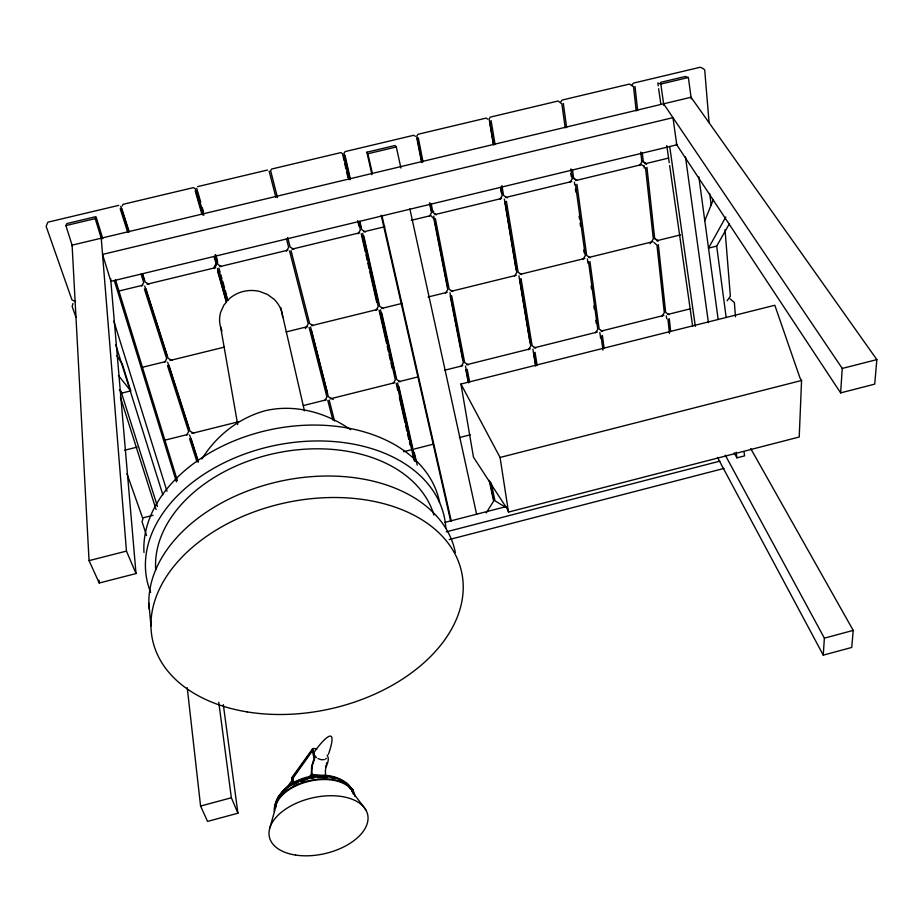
<?xml version="1.0" encoding="UTF-8"?>
<svg xmlns="http://www.w3.org/2000/svg" width="923" height="923" viewBox="0 0 923 923"><rect width="100%" height="100%" fill="white"/><g stroke="black" fill="none" stroke-linecap="round" stroke-linejoin="round"><path stroke-width="1.38" d="M801.568 380.484L799.226 437.006L508.492 512.08L507.558 509.473L473.487 457.185L460.935 384.026L774.812 305.259L800.033 378.072L801.568 380.484L500.07 457.45L460.935 384.026M750.722 448.59L853.221 630.386L851.733 647.45L823.247 655.145L824.377 638.151L725.27 455.166M110.645 278.608L136.016 573.575L99.223 583.013L89.058 560.642L72.098 245.16L691.027 97.261L876.85 359.612L874.716 384.141L840.634 392.886L842.249 368.439L663.614 103.814M325.577 766.944L325.946 765.444M72.986 303.425L72.156 306.482L75.917 317.166M269.781 828.15L276.231 805.329M142.869 519.072L142.061 521.795L146.515 535.513M312.955 763.379L313.405 761.925M326.384 764.002L326.892 762.629M704.791 220.689L713.364 199.541M101.576 239.276L95.196 218.613L96.004 216.628L66.894 223.551L65.879 225.581L72.421 246.164M328.426 754.333C338.118 726.251 326.615 734.823 314.397 751.807M314.478 759.271L312.47 764.867L311.801 770.509A13.13 5.596 -80.1 0 0 312.078 774.397L311.489 776.601M122.228 205.967L123.059 204.329L193.369 187.634L195.203 188.627L202.76 214.967M279.208 796.376C277.454 800.472 281.238 794.161 279.208 796.376A37.185 21.541 -12.9 0 1 311.374 777.062A37.185 21.541 -12.9 0 1 346.344 783.846M314.166 759.848C316.704 755.602 307.901 745.403 316.681 749.291M141.68 286.084L143.7 282.415L141.081 274.235M725.801 217.02L708.506 248.125L716.675 246.106L729.482 223.643M214.355 268.512L216.444 264.832L214.09 256.617M164.559 362.416L166.671 358.689L144.392 289.003M286.499 251.056L288.657 247.376L286.545 239.138M186.55 435.171L188.638 431.606L167.49 365.589M358.112 233.738L360.339 230.046L358.436 221.624M305.386 328.588L308.224 323.881L289.591 251.021M201.906 458.996C216.005 435.956 238.861 417.969 265.028 410.77C294.725 403.72 326.061 412.454 350.659 429.714M429.322 216.351L431.491 212.844L429.553 202.991M376.042 310.197L378.234 306.667L362.335 236.242M324.723 400.628L326.938 397.052L309.124 327.411M486.236 512.888L493.62 501.131L489.225 480.352M499.897 199.276L502.124 195.768L500.704 187.3M445.497 293.11L447.747 289.58L433.914 218.913L430.891 215.567L411.358 220.297M393.071 383.53L395.356 379.953L380.299 313.185M569.952 182.327L572.248 178.82L570.875 168.909M514.446 276.15L516.765 272.608L504.973 201.722M460.946 366.558L463.3 362.97L450.216 295.971M639.512 165.505L641.854 161.998L640.758 152.053M582.909 259.305L585.286 255.752L575.502 184.646M528.348 349.702L530.771 346.113L519.626 278.873M650.069 243.753L653.322 239.022L645.523 167.698M595.427 332.765L597.758 329.373L588.551 261.901M661.895 316.151L664.295 312.747L656.968 245.057L654.003 242.541M294.564 783.235A24.436 10.038 -80.6 0 0 293.964 782.554L293.26 781.977A4.154 1.719 -80.1 0 1 292.672 780.72L292.233 778.193L312.343 749.984L313.451 752.626M294.599 782.669L293.987 782.139A4.142 1.719 -80.1 0 1 293.306 780.823L292.868 778.297L312.978 750.087M285.761 789.223L292.049 780.42M727.093 300.771L730.37 296.237L725.028 229.735M308.963 777.501L311.363 774.178L311.639 766.321L313.993 758.856L312.343 749.984M310.44 776.67L312.078 774.397L321.654 775.885M560.838 101.761L562.222 100.03L629.428 84.062L633.536 86.762L636.212 110.887M217.424 268.489L226.447 302.075L223.874 305.144L220.666 312.205A32.674 29.432 -5.7 0 0 221.982 330.838M219.074 270.924L227.612 300.679L228.973 299.052A31.082 28.002 -5.6 0 1 259.882 291.518L267.497 294.495L273.969 299.19A32.686 29.432 -5.5 0 1 282.657 317.258M632.047 84.847L633.513 83.093L700.234 67.252L702.749 68.314L704.699 69.848L709.072 122.517M325.542 759.075L326.373 758.279M200.579 806.056L231.361 797.76L237.926 813.209L207.56 821.412L200.579 806.056L187.242 687.704M824.377 638.151L853.221 630.386M446.236 531.844L719.894 461.131M734.177 452.835L736.923 457.843L744.596 455.87L744.019 451.589M449.189 539.563L724.013 468.423M444.759 522.43L506.092 506.612M89.058 560.642L126.463 551.1L101.242 238.203M842.249 368.439L876.85 359.612M143.607 517.688L153.022 515.299M403.651 451.716L410.504 449.974M414.335 449.005L433.452 444.148M459.354 437.583L470.234 434.814M124.709 450.216L137.089 447.124M164.571 440.248L187.877 434.421M191.88 433.429L238.272 421.823M303.309 405.566L326.292 399.821M330.238 398.828L394.767 382.699M398.678 381.718L418.211 376.838M444.678 370.215L462.758 365.693M466.646 364.723L530.275 348.813M534.14 347.844L597.331 332.049M601.173 331.092L663.914 315.401M667.733 314.455L690.796 308.686M141.623 367.481L165.875 361.516M169.97 360.501L224.427 347.106M286.13 331.922L307.544 326.661M311.582 325.657L377.611 309.413M381.626 308.432L402.14 303.379M428.087 296.998L447.182 292.303M451.162 291.322L516.257 275.308M520.203 274.339L584.836 258.44M588.759 257.471L652.93 241.676M656.83 240.718L680.413 234.915M116.829 355.713L122.194 363.766L130.708 390.891L122.032 393.036L119.321 389.76M118.017 291.241L142.857 285.23M147.057 284.215L215.67 267.624M219.836 266.62L287.941 250.145M292.072 249.141L359.682 232.792M363.789 231.8L384.799 226.723M434.975 214.586L501.593 198.468M505.642 197.487L571.775 181.496M575.79 180.527L641.439 164.64L643.631 166.163M645.431 163.683L668.552 158.087M118.755 205.356L47.904 222.178L47.177 223.793L46.15 226.377L71.902 299.767L75.513 301.763M197.637 186.619L267.416 170.051M371.957 174.678L366.858 152.214L395.079 145.499L396.313 146.976L400.928 168.09M660.556 82.378L685.201 76.517L688.373 77.497L691.258 98.888M65.879 225.581L95.196 218.613M366.858 152.214L367.896 153.737L396.313 146.976M658.226 85.874L657.822 83.024L660.81 84.062L688.373 77.497M352.701 790.953L351.363 788.888L352.378 790.573M324.365 759.606L321.285 759.721L317.95 758.579M312.712 748.668L291.83 777.616L292.118 781.527A5.25 2.169 -80.1 0 0 292.972 783.212M293.341 782.046L293.987 782.139M292.233 778.193L292.868 778.297M292.672 780.72L293.306 780.823M193.726 433.199L190.057 431.26L168.955 365.231M171.909 360.42L168.124 358.332L145.892 288.634M333.238 399.497L328.346 396.705L311.328 330.169M148.88 284.18L145.188 282.057L142.58 273.866M400.317 381.718L396.752 379.607L381.73 312.828M313.22 325.657L309.655 323.535L291.057 250.675M221.508 266.609L217.92 264.474L215.174 254.898M505.781 507.408L494.959 500.785L491.151 482.787M468.353 364.885L464.684 362.624L451.635 295.614M293.791 249.291L290.122 247.018L287.664 237.407M383.322 308.582L379.665 306.321L363.8 235.884M535.709 348.052L532.144 345.767L521.045 278.527M365.358 231.985L361.793 229.689L359.889 221.278M452.72 291.506L449.166 289.234L435.368 218.566M521.61 274.558L518.161 272.262L506.415 201.364M602.581 331.322L599.131 329.038L589.947 261.555M433.648 211.655L431.364 210.132L429.991 203.129M436.394 214.794L432.933 212.498L431.283 204.052M669.002 314.72L665.645 312.412L658.364 244.71M507.108 197.88L503.554 195.422L501.916 185.546M590.224 257.863L586.682 255.417L576.933 184.3M415.338 136.327L413.85 135.266L345.121 151.591L344.002 153.276L349.979 179.777M654.049 237.869L657.476 240.326M658.145 241.157L654.707 238.688L646.942 167.351M572.329 177.17L576.887 180.435M575.964 180.123L573.668 178.474L572.502 169.982M646.596 164.132L643.273 161.652L642.339 153.137M641.45 160.464L645.858 163.752M487.632 119.159L486.248 118.075L418.027 134.273L416.827 135.981L422.03 162.563M730.035 298.867L734.362 302.432L735.493 316.774M316.485 757.61L314.42 755.245L313.97 752.822M118.456 375.534L130.708 390.891M351.813 791.103L365.82 809.84M676.19 143.942L840.634 392.886M717.471 457.37L823.247 655.145M126.463 551.1L136.016 573.575M126.936 473.637L142.753 518.357M189.573 438.783L196.991 461.915M120.198 208.771L127.593 231.961M144.726 286.072L166.855 355.39M167.663 362.22L188.673 427.914M191.003 438.425L198.41 461.558M189.596 435.021L198.283 462.111M121.732 208.413L129.116 231.592M120.705 206.325L128.908 232.088M142.304 274.119L144.034 279.542M120.348 397.075L156.079 509.565M120.89 390.994L157.475 506.473M115.756 344.844L162.829 494.728M113.841 321.192L166.982 491.255M96.43 218.001L102.788 238.63M115.502 279.888L177.389 480.675M114.325 280.615L176.42 481.783M196.714 188.269L200.683 202.137M202.275 207.675L203.464 211.828M215.774 254.806L217.367 260.344M196.726 190.588L203.798 215.209M218.901 268.132L220.032 272.089M220.793 274.719L221.924 278.677M222.685 281.319L224.577 287.918M225.339 290.56L227.612 300.679M214.701 256.548L216.294 262.086M195.203 190.946L201.895 214.205M217.586 271.281L226.447 302.075M277.488 197.603L270.635 170.709L271.65 169.036L340.91 152.595L342.514 153.633L344.094 160.602M310.555 327.054L327.492 393.256M329.211 400.109L334.564 421.05M269.135 171.067L275.908 197.487M327.803 400.455L332.822 420M414.323 452.674L417.219 465.111M413.308 450.447L415.927 461.673M412.95 453.02L414.889 461.315M411.946 450.793L414.242 460.623M280.73 307.486L304.44 410.827M367.896 153.737L372.35 173.362M381.891 215.394L451.232 520.895M381.211 215.394L450.736 521.449M359.428 221.624L360.685 227.208M379.088 310.197L386.587 343.402M387.21 346.171L388.468 351.709M389.091 354.478L390.337 360.016M390.96 362.785L392.217 368.323M343.529 155.687L348.917 179.535M361.216 233.692L365.335 251.91M365.969 254.713L367.239 260.309M367.862 263.113L369.131 268.72M369.765 271.524L376.734 302.34M344.717 163.394L345.987 168.978M346.61 171.759L347.879 177.343M357.663 220.585L358.92 226.158M398.874 386.402L413.112 449.766M397.582 383.01L411.762 446.074M380.518 309.84L395.471 376.272M397.478 386.749L411.75 450.112M345.029 155.329L350.405 179.189M362.681 233.346L378.465 303.39M396.186 383.357L397.767 390.36M399.347 397.375L405.035 422.596M405.67 425.399L406.928 430.995M407.562 433.798L408.82 439.406M409.454 442.209L410.089 445.013M409.858 208.91L476.626 514.319M489.871 481.414L493.436 498.305M416.85 138.265L421.546 162.183M465.469 366.027L468.746 382.907M465.803 369.65L468.284 382.364M449.974 292.753L462.977 359.416M418.338 137.908L423.022 161.837M433.775 216.144L447.517 286.418M327.192 755.106C330.757 761.267 324.481 766.413 325.473 772.643A13.06 5.676 -80.2 0 0 325.588 775.297M467.2 369.304L469.669 382.018M313.924 755.152L314.397 757.679M220.551 326.661L237.696 424.58M489.628 120.971L493.632 144.957M493.32 144.069L489.098 118.813L490.39 117.094L558.103 101.011L561.853 103.803L565.188 127.859M500.831 188.973L501.535 193.184M518.934 275.781L530.021 342.675M504.35 199.068L516.084 269.574M491.105 120.613L495.097 144.611M535.028 352.321L537.128 365.093M533.656 352.667L535.755 365.439M532.883 349.171L535.675 366.119M500.07 457.45L508.492 512.08M658.63 88.712L660.88 104.357M666.787 145.615L669.233 162.679M669.636 165.529L692.665 326.269M660.81 84.062L663.856 105.441M669.74 146.769L695.331 326.35M685.477 156.933L708.426 322.635M574.418 182.119L574.81 184.946M575.398 189.192L575.779 192.019M579.102 216.063L579.494 218.889M580.071 223.135L580.463 225.962M583.774 250.018L584.167 252.844M563.318 103.445L566.641 127.512M570.795 173.536L571.187 176.351M587.397 258.925L587.986 263.217M591.112 286.061L591.505 288.922M593.858 306.055L594.25 308.917M595.808 320.339L596.2 323.2M698.861 176.928L718.175 319.52M736.15 452.143L736.923 457.843M602.396 335.464L604.127 348.283M601.023 335.81L602.961 350.048M599.823 332.43L600.596 338.095M223.32 704.653L237.926 813.209M709.66 193.438L711.183 204.848M716.686 246.21L726.182 317.524M218.774 702.276L231.361 797.76M643.977 165.286L644.289 168.124M635.001 86.416L637.655 110.541M666.314 315.804L666.614 318.654M669.29 318.723L670.652 331.588M667.929 319.07L669.452 333.353M148.857 603.284L150.957 625.886M99.049 580.152L99.223 583.013M280.292 794.807A35.72 20.721 -12.8 0 1 309.332 776.601A35.72 20.721 -12.8 0 1 342.918 781.1M274.373 811.825A41.074 23.698 -12.9 0 1 311.882 780.085A41.074 23.698 -12.9 0 1 354.94 796.491M275.192 807.14A39.527 22.867 -12.9 0 1 309.413 778.181A39.527 22.867 -12.9 0 1 352.09 790.134M275.366 807.925A40.024 23.087 -12.9 0 1 313.024 780.512A40.024 23.087 -12.9 0 1 353.509 794.311M276.508 803.368A38.489 22.256 -12.9 0 1 277.731 799.664M280.304 795.395A38.489 22.256 -12.9 0 1 281.953 793.399M282.865 792.43A38.489 22.256 -12.9 0 1 285.507 790.007M293.041 784.908A38.489 22.256 -12.9 0 1 298.06 782.473M301.556 781.1A38.489 22.256 -12.9 0 1 307.659 779.243M311.409 778.412A38.489 22.256 -12.9 0 1 313.935 777.974M317.697 777.512A38.489 22.256 -12.9 0 1 327.469 777.42M338.879 779.797A38.489 22.256 -12.9 0 1 342.433 781.377M345.837 783.558A38.489 22.256 -12.9 0 1 347.821 785.323M349.413 787.25A38.489 22.256 -12.9 0 1 350.636 789.327M303.171 780.673A1.269 0.692 -25.5 0 1 303.471 781.735A1.269 0.692 -25.5 0 1 301.602 782.219A1.269 0.692 -25.5 0 1 302.259 780.904M149.168 608.926A155.849 105.476 -12.3 0 1 287.688 479.741A155.849 105.476 -12.3 0 1 455.339 552.554M155.722 569.837A142.177 98.576 -12 0 1 278.654 452.605A142.177 98.576 -12 0 1 433.879 515.011M150.657 592.416A151.995 105.418 -12 0 1 272.712 445.913A151.995 105.418 -12 0 1 445.821 528.06M143.976 552.485A150.253 105.349 -11.9 0 1 279.196 428.007A150.253 105.349 -11.9 0 1 439.648 502.481M214.159 267.07A30.367 24.99 -8.4 0 1 217.793 261.509M279.346 795.43L278.181 797.68L279.346 795.43M334.161 779.07C331.484 780.339 331.761 776.151 334.161 779.07M334.403 778.539C331.726 779.808 331.992 775.62 334.403 778.539M351.871 788.53L353.244 790.584L351.951 788.588M676.778 144.83L110.887 281.353L102.545 254.425L672.959 117.648L676.778 144.83M295.522 855.056A50.396 28.555 -13 0 0 368.012 816.959A50.396 28.555 -13 0 0 292.049 805.294A50.396 28.555 -13 0 0 295.522 855.056M301.833 781.839A1.281 0.681 -25.5 0 0 303.586 780.616A1.281 0.681 -25.5 0 0 301.775 780.593A1.281 0.681 -25.5 0 0 301.833 781.839M247.064 711.887A158.214 105.453 -12.5 0 0 461.938 573.633A158.214 105.453 -12.5 0 0 212.278 532.536A158.214 105.453 -12.5 0 0 247.064 711.887"/></g></svg>
